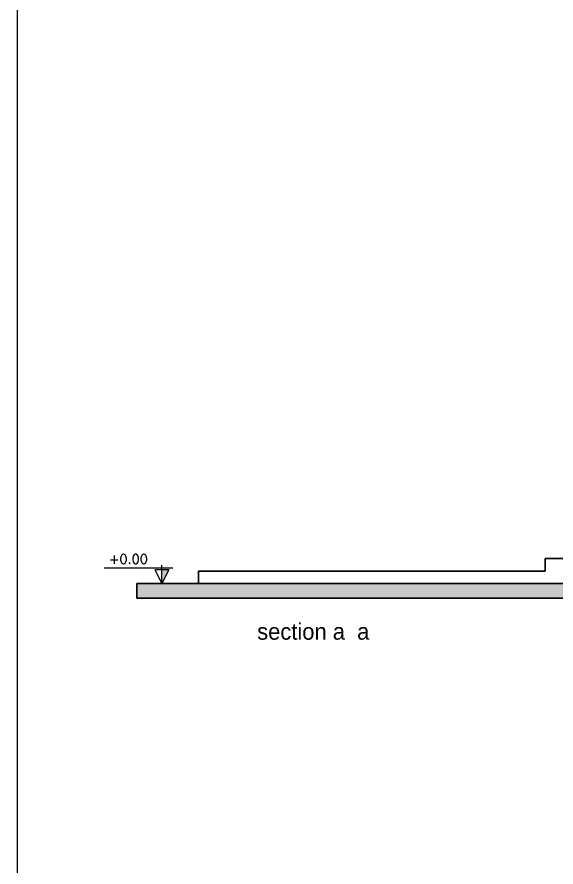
# Model space of a CAD drawing. Header units: metres. Extents: x 294 to 1101, y -498 to -355.
# Drawn here: x 602.61 to 609.99, y -475.08 to -463.44 of the extents above; entities that cross this region are included whole.
import ezdxf

# ---------------------------------------------------------------- set-up
doc = ezdxf.new("R2010")
doc.units = ezdxf.units.M
for name, color, linetype, lineweight in [('19-JARDINERIA', 80, 'Continuous', 0), ('D', 2, 'Continuous', 13), ('wall', 7, 'Continuous', 25)]:
    doc.layers.add(name, color=color, linetype=linetype, lineweight=lineweight)
doc.layers.add('SectionCutEdges', color=7, linetype='Continuous')
doc.layers.add('text', color=3, linetype='Continuous')
doc.styles.add('alalala', font='bgothm.ttf', dxfattribs={"height": 0.2})
doc.styles.add('ROMAND', font='romand.shx', dxfattribs={"height": 0.2})

msp = doc.modelspace()

# ---------------------------------------------------------------- hatches: boundary and pattern name
at = {"layer": 'wall'}
h = msp.add_hatch(color=256, dxfattribs=at)
h.dxf.hatch_style = 1
h.paths.add_polyline_path([(615.326, -471.195), (615.143, -471.195), (614.846, -471.195), (614.685, -471.195), (614.642, -471.195), (614.542, -471.195), (614.431, -471.195), (614.098, -471.195), (613.767, -471.195), (613.439, -471.195), (613.322, -471.195), (613.115, -471.195), (613.018, -471.195), (612.972, -471.195), (611.864, -471.195), (611.048, -471.195), (605.095, -471.195), (604.247, -471.195), (604.247, -471.395), (615.326, -471.395)])

# ---------------------------------------------------------------- linework, layer by layer
for p, q in [((607.713, -471.025), (605.095, -471.025)), ((605.095, -471.195), (605.095, -471.025)), ((604.247, -471.195), (605.095, -471.195)), ((604.247, -471.195), (605.095, -471.195)), ((607.713, -471.195), (605.095, -471.195)), ((605.095, -471.195), (632.806, -471.195)), ((605.095, -471.195), (607.713, -471.195)), ((605.095, -471.195), (632.806, -471.195)), ((605.095, -471.195), (607.713, -471.195)), ((604.247, -471.395), (642.858, -471.395))]:
    msp.add_line(p, q)
at = {"layer": '19-JARDINERIA', "color": 251}
msp.add_line((602.607, -457.363), (602.607, -492.525), dxfattribs=at)
at = {"layer": 'D'}
for p, q in [((604.594, -471.195), (604.594, -470.946)), ((604.594, -471.195), (604.594, -470.946)), ((604.741, -470.984), (603.802, -470.984)), ((604.741, -470.984), (603.802, -470.984)), ((604.688, -471.007), (604.5, -471.007)), ((604.594, -471.195), (604.5, -471.007)), ((604.688, -471.007), (604.5, -471.007)), ((604.594, -471.195), (604.5, -471.007)), ((604.688, -471.007), (604.594, -471.195)), ((604.688, -471.007), (604.594, -471.195))]:
    msp.add_line(p, q, dxfattribs=at)
msp.add_solid([(604.688, -471.007), (604.594, -471.007), (604.594, -471.195)], dxfattribs=at)
msp.add_solid([(604.688, -471.007), (604.594, -471.007), (604.594, -471.195)], dxfattribs=at)
at = {"layer": 'SectionCutEdges'}
for p, q in [((609.848, -470.855), (609.848, -471.025)), ((611.048, -470.855), (609.848, -470.855)), ((609.176, -471.025), (607.713, -471.025)), ((609.848, -471.025), (609.176, -471.025)), ((609.176, -471.195), (607.713, -471.195)), ((609.176, -471.195), (609.848, -471.195)), ((609.848, -471.195), (610.476, -471.195))]:
    msp.add_line(p, q, dxfattribs=at)
at = {"layer": 'wall'}
msp.add_line((604.247, -471.195), (604.247, -471.395), dxfattribs=at)

# ---------------------------------------------------------------- texts
at = {"layer": 'D', "style": 'ROMAND'}
msp.add_text('+0.00', height=0.13, dxfattribs=at).set_placement((603.866, -470.926))
at = {"layer": 'text', "style": 'alalala'}
msp.add_text('section a  a', height=0.22468, dxfattribs=at).set_placement((605.899, -471.966))

doc.saveas('drawing.dxf')
